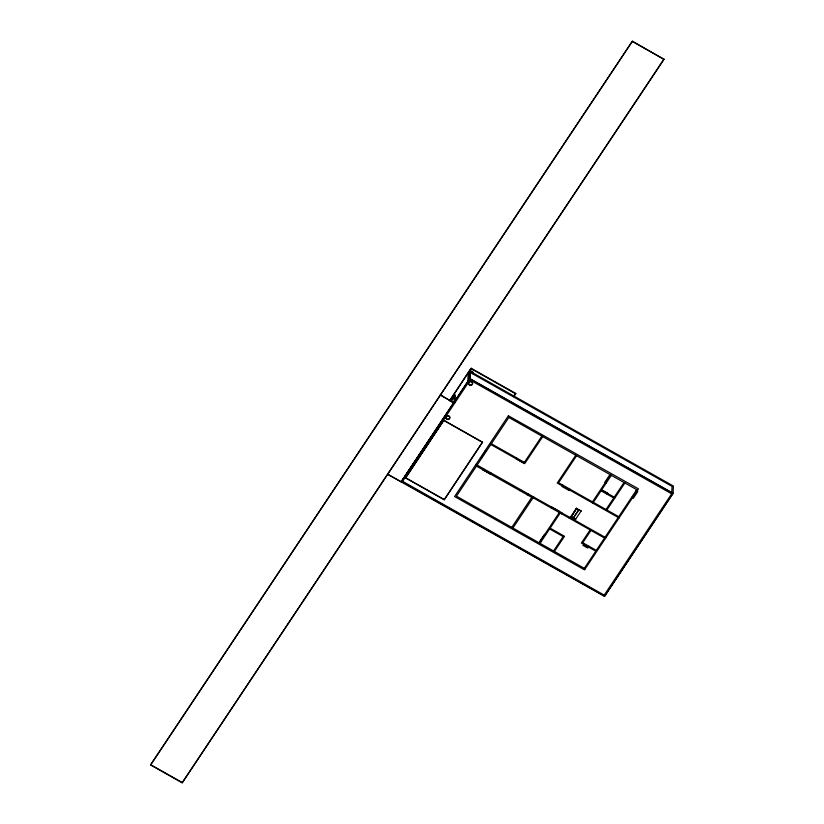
<?xml version="1.0" encoding="UTF-8"?>
<svg xmlns="http://www.w3.org/2000/svg" width="824" height="824" viewBox="0 0 824 824"><rect width="100%" height="100%" fill="white"/><g stroke="black" fill="none" stroke-linecap="round" stroke-linejoin="round"><path stroke-width="1.24" d="M150.565 764.95L632.389 41.2L663.99 59.328L182.186 782.8L150.565 764.95L632.389 41.2M182.186 782.8L664.01 59.05M401.226 481.896L469.752 378.504L673.043 493.236L604.528 596.37L387.671 474.253L401.226 481.896L453.859 402.854L440.325 394.943L453.859 402.854M405.562 477.93L443.837 420.281L482.493 442.272L444.218 499.746L405.562 477.93L443.837 420.281M444.218 499.746L482.503 442.097M454.498 394.83L454.096 402.246L454.951 402.72L455.353 395.314L454.498 394.83L450.275 401.185M604.528 596.37L673.033 493.504L673.435 486.078L470.144 371.346L468.207 374.261L467.805 381.667L468.65 382.151M468.712 380.915L469.052 374.735L468.207 374.261M401.237 481.638L469.742 378.772L470.144 371.346M470.071 380.019L671.673 493.803L604.198 595.124L402.596 481.34L470.071 380.019L470.473 372.592L672.075 486.376L671.735 492.556M449.75 400.804L471.143 368.266L515.742 393.429L513.764 396.797M571.104 517.122L576.604 508.408L571.104 517.122L575.77 519.233M449.77 400.361L471.143 368.266M451.109 401.679L455.353 395.314M513.785 396.354L515.742 393.429M481.031 458.093L485.83 450.903M482.833 469.721L483.513 468.691M490.167 473.862L490.857 472.832M516.699 458.051L516.184 458.824L523.508 462.995L524.043 462.192M541.883 436.112L524.383 462.388L491.351 443.745M542.728 436.596L524.713 463.634L490.836 444.517M519.923 490.651L520.614 489.631M527.267 494.802L527.957 493.772M511.776 527.391L531.789 497.346L476.447 466.116M512.909 528.029L533.602 496.954M575.76 455.239L557.24 483.049L619.071 517.946M576.604 455.713L558.6 482.761L592.477 501.878L610.491 474.84M562.308 485.913L562.823 485.14M551.163 507.934L551.678 507.162M569.652 490.064L570.167 489.291M558.507 512.075L559.022 511.302M540.07 541.049L544.52 534.354M539.164 542.851L559.341 512.549L533.087 497.727M540.008 543.325L560.711 512.25M561.844 513.96L562.359 513.187M569.188 518.1L569.703 517.328M553.563 550.978L563.153 536.579L549.608 528.926M554.408 551.452L564.512 536.28L550.113 528.153M604.857 482.236L609.307 475.551M592.817 503.134L611.336 475.314M602.21 491.454L602.725 490.682M607.103 494.215L607.618 493.442M590.118 529.914L581.384 543.037L595.783 551.163M590.973 530.399L582.743 542.738L596.298 550.391M606.031 509.531L613.736 497.964L601.036 490.785M614.251 497.191L624.046 482.483M583.577 544.262L584.092 543.5M606.876 510.005L624.891 482.967M588.47 547.033L588.985 546.261M584.34 568.344L604.517 538.041L560.196 513.022M605.032 537.269L618.216 517.472M636.746 489.652L618.731 516.699L593.332 502.362M633.316 498.293L637.776 491.609M581.25 511.004L576.584 508.892M632.369 41.478L663.99 59.328M471.122 368.699L515.711 393.872M469.742 378.772L673.033 493.504M637.591 490.136L508.841 417.469L456.434 496.161L585.184 568.828M609.822 475.839L610.677 476.313M636.077 490.651L636.931 491.135M605.372 482.524L606.217 482.998M631.627 497.346L632.471 497.82M602.869 490.455L607.762 493.226M601.551 490.012L615.095 497.665M561.947 486.459L569.291 490.599M443.827 420.456L482.493 442.272M485.223 450.563L486.376 451.212M480.433 457.753L481.577 458.401M551.761 507.028L559.105 511.168M475.984 464.437L605.877 537.753M482.771 469.804L490.115 473.944M582.877 545.313L587.769 548.073M544.736 534.477L545.591 534.961M540.286 541.162L541.131 541.646M405.562 477.755L444.229 499.571M401.257 481.371L604.538 596.102M150.586 764.672L182.207 782.522M469.278 373.437A1.978 1.813 3.1 0 1 471.318 371.088A1.978 1.813 3.1 0 1 472.924 373.736M573.391 517.905L578.87 509.685L573.391 517.905M508.377 415.79L454.601 496.542L584.504 569.858L638.446 488.848L508.377 415.79M576.419 508.295L570.939 516.524L575.646 519.192L581.126 510.962L576.419 508.295M446.649 418.87A1.978 1.813 3.1 0 0 449.801 417.655A1.978 1.813 3.1 0 0 447.041 415.76A1.978 1.813 3.1 0 0 446.649 418.87M469.402 384.942A1.978 1.813 3.1 0 0 472.554 383.727A1.978 1.813 3.1 0 0 469.804 381.831A1.978 1.813 3.1 0 0 469.402 384.942M469.412 384.684A1.978 1.813 3.1 0 0 472.564 383.469A1.978 1.813 3.1 0 0 469.814 381.563A1.978 1.813 3.1 0 0 469.412 384.684M446.629 419.138A1.978 1.813 3.1 0 0 449.78 417.923A1.978 1.813 3.1 0 0 447.03 416.017A1.978 1.813 3.1 0 0 446.629 419.138"/></g></svg>
